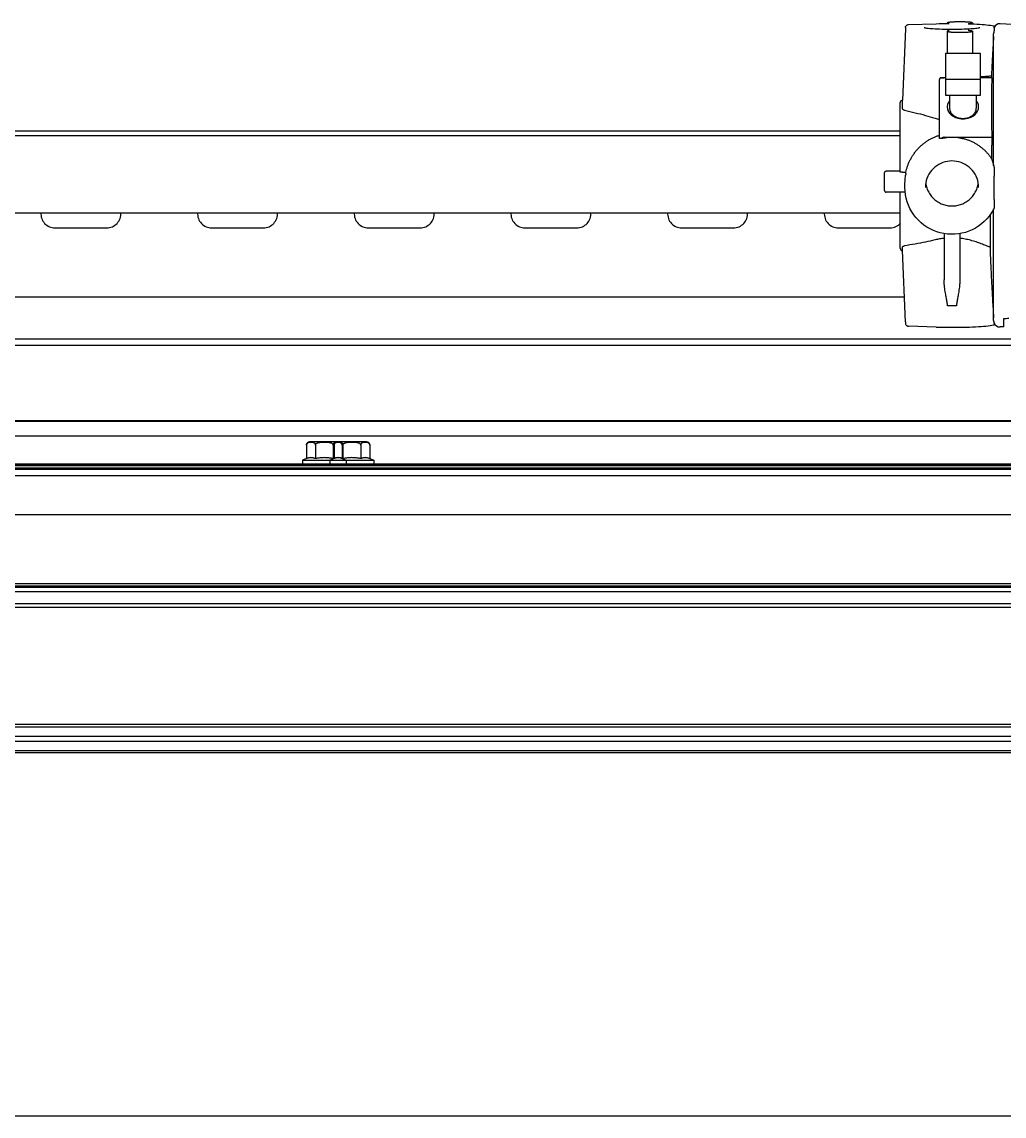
# Model space of a CAD drawing. Header units: millimetres. Extents: x 21899 to 38731, y -5425 to 3612.
# Drawn here: x 32971.6 to 33285, y -3012.4 to -2663.2 of the extents above; entities that cross this region are included whole.
import ezdxf

# ---------------------------------------------------------------- set-up
doc = ezdxf.new("R2010")
doc.units = ezdxf.units.MM

msp = doc.modelspace()

# ---------------------------------------------------------------- linework, layer by layer
at = {"color": 7, "linetype": 'Continuous'}
for p, q in [((33254.50775393899, -2664.022519087785), (33263.35567619599, -2663.739064892785)), ((33266.39299339899, -2663.673385115786), (33267.40480433199, -2663.664394069792)), ((33266.896347555, -2663.498855008782), (33266.896347555, -2663.668912263785)), ((33267.40480684799, -2663.664462957788), (33267.45089610999, -2663.667600160794)), ((33273.557718925, -2663.746841415787), (33273.631052556, -2663.745331708787)), ((33273.63105639199, -2663.745266382788), (33274.539288179, -2663.778575091792)), ((33274.89634755499, -2663.498855008782), (33274.89634755499, -2663.794308662787)), ((33281.70028148499, -2664.43495385779), (33281.90170452099, -2664.481684408785)), ((33281.89363320199, -2664.500753873786), (33281.88802189399, -2664.517135582786)), ((33291.40333867599, -2664.190830026791), (33283.78957173899, -2663.767662277789)), ((33266.896347555, -2666.156310363784), (33266.896347555, -2673.148594817789)), ((33274.89634755499, -2666.156310363784), (33274.89634755499, -2673.148594817789)), ((33281.67858445299, -2709.027495099786), (33281.67858445299, -2667.02797287379)), ((33281.77710286699, -2666.359354920789), (33281.76910833799, -2666.388405638785)), ((33266.39634755499, -2673.148594817789), (33277.39634755499, -2673.148594817789)), ((33266.39634755499, -2686.713381888791), (33266.39634755499, -2673.148594817789)), ((33277.39634755499, -2673.148594817789), (33277.39634755499, -2686.713381888791)), ((33264.396347555, -2700.361223748792), (33264.396347555, -2682.108731409784)), ((33266.39634755499, -2681.058144052784), (33265.89634755499, -2681.058144052784)), ((33277.39634755499, -2681.545843957787), (33266.39634755499, -2681.545843957787)), ((33281.09597148499, -2681.058144052784), (33277.39634755499, -2681.058144052784)), ((33251.896347555, -2711.088535550787), (33251.896347555, -2688.913512414789)), ((33252.64634755499, -2690.901671117785), (33252.64634755499, -2688.163506202787)), ((33277.39634755499, -2686.713381888791), (33266.39634755499, -2686.713381888791)), ((33267.64634755499, -2686.713381888791), (33267.64634755499, -2690.750520897791)), ((33276.14634755499, -2686.713381888791), (33276.14634755499, -2690.750520897791)), ((32729.39634755499, -2699.473097693788), (33251.896347555, -2699.473097693788)), ((32750.39634755499, -2697.913506202787), (33251.896347555, -2697.913506202787)), ((33265.89634755499, -2700.013780000789), (33267.07671713199, -2700.013780000789)), ((33269.71597797899, -2700.013780000789), (33281.10933110399, -2700.013780000789)), ((33281.76910833799, -2709.25379468479), (33281.77710286699, -2709.272653389789)), ((33246.896347555, -2717.021666773786), (33246.896347555, -2711.291528664786)), ((33251.896347555, -2710.791528664786), (33247.39634755499, -2710.791528664786)), ((33252.64634755499, -2711.151328112786), (33253.69940909899, -2711.151328112786)), ((33253.69940909899, -2711.540665103787), (33253.69940909899, -2711.151328112786)), ((33253.39634755499, -2716.025121015789), (33253.39634755499, -2714.571825118788)), ((33253.48107536799, -2717.521666773786), (33247.39634755499, -2717.521666773786)), ((33251.896347555, -2735.413499990786), (33251.896347555, -2717.521666773786)), ((32729.39634755499, -2724.082985407784), (33251.896347555, -2724.082985407784)), ((33281.67858445299, -2758.456417730786), (33281.67858445299, -2722.968155001787)), ((33280.52944445599, -2724.798107478791), (33280.52944445599, -2735.139509438786)), ((32982.14634755499, -2728.913506202787), (32998.64634755499, -2728.913506202787)), ((33032.14634755499, -2728.913506202787), (33048.64634755499, -2728.913506202787)), ((33082.14634755499, -2728.913506202787), (33098.64634755499, -2728.913506202787)), ((33132.14634755499, -2728.913506202787), (33148.64634755499, -2728.913506202787)), ((33182.14634755499, -2728.913506202787), (33198.64634755499, -2728.913506202787)), ((33232.14634755499, -2728.913506202787), (33248.64634755499, -2728.913506202787)), ((33265.89634755499, -2730.764107299789), (33265.89634755499, -2745.533769809788)), ((33270.89634755499, -2730.756663663788), (33270.89634755499, -2745.533771649783)), ((33252.64634755499, -2736.163506202787), (33252.64634755499, -2734.974725081784)), ((33253.51090117199, -2758.911609725788), (33252.64634755499, -2736.163506202787)), ((32750.39634755499, -2750.913506202787), (33253.20684755499, -2750.913506202787)), ((33269.396347555, -2753.769291609789), (33267.39634755499, -2753.769291609789)), ((33253.51090117199, -2758.911609725788), (33253.52452082999, -2759.15553382379)), ((33253.52452082999, -2759.15553382379), (33253.54408868699, -2759.39766631579)), ((33281.76910833799, -2759.067161155786), (33281.77710286699, -2759.093453079791)), ((33284.89634755499, -2760.49782876779), (33284.89634755499, -2757.856332970792)), ((33263.32375342799, -2760.587037394786), (33254.50775393899, -2760.30449331779)), ((33284.89634755499, -2760.497836315788), (33283.78957173899, -2760.559350127785)), ((33288.02985837199, -2764.467433996791), (32750.39634755499, -2764.467433996791)), ((34090.396347555, -2766.467433996784), (32750.39634755499, -2766.467433996784)), ((34140.85703568929, -2790.560327215584), (31376.59680547215, -2790.560327215584)), ((34087.08316410074, -2790.560327215584), (31418.08316410074, -2790.560327215584)), ((34100.396347555, -2795.438161229789), (31383.39634755499, -2795.438161229789)), ((33072.78316410075, -2797.267433996783), (33063.38316410074, -2797.267433996783)), ((33081.60071293979, -2797.267433996787), (33072.2007129398, -2797.267433996787)), ((33062.38316410074, -2798.267433778286), (33062.38316410074, -2802.563473838685)), ((33065.23316410075, -2798.267433721585), (33065.23316410075, -2802.563473838685)), ((33070.93316410074, -2798.267433783984), (33070.93316410074, -2802.563473838685)), ((33071.2007129398, -2798.267433778286), (33071.2007129398, -2802.563473838685)), ((33073.78316410075, -2798.267433778286), (33073.78316410075, -2802.563473838685)), ((33074.05071293979, -2798.267433721585), (33074.05071293979, -2802.563473838685)), ((33079.75071293979, -2798.267433783984), (33079.75071293979, -2802.563473838685)), ((33082.60071293979, -2798.267433778286), (33082.60071293979, -2802.563473838685)), ((31300.39634755499, -2804.63933658779), (34182.39634755499, -2804.63933658779)), ((31376.59680547215, -2804.267433996787), (34140.85703568929, -2804.267433996787)), ((31418.08316410074, -2804.267433996783), (34087.08316410074, -2804.267433996783)), ((33062.38316410074, -2802.563473838685), (33061.08316410074, -2803.067433996786)), ((33061.08316410074, -2803.067433996786), (33061.08316410074, -2804.267433996783)), ((33061.08316410074, -2803.067433996786), (33075.08316410074, -2803.067433996786)), ((33071.2007129398, -2802.563473838685), (33069.90071293979, -2803.067433996786)), ((33069.90071293979, -2803.067433996786), (33069.90071293979, -2804.267433996787)), ((33069.90071293979, -2803.067433996786), (33083.90071293979, -2803.067433996786)), ((33073.78316410075, -2802.563473838685), (33075.08316410074, -2803.067433996786)), ((33075.08316410074, -2803.067433996786), (33075.08316410074, -2804.267433996783)), ((33082.60071293979, -2802.563473838685), (33083.90071293979, -2803.067433996786)), ((33083.90071293979, -2803.067433996786), (33083.90071293979, -2804.267433996787)), ((31376.59680547215, -2805.967433996788), (34140.85703568929, -2805.967433996788)), ((31418.08316410074, -2805.967433996784), (34087.08316410074, -2805.967433996784)), ((34087.08316410074, -2820.467433996788), (32907.43371297007, -2820.467433996788)), ((34123.68495490819, -2820.467433996788), (32916.25126180913, -2820.467433996788)), ((31376.59680547215, -2849.967433996788), (34123.68495490819, -2849.967433996788)), ((31418.08316410074, -2849.967433996784), (34087.08316410074, -2849.967433996784))]:
    msp.add_line(p, q, dxfattribs=at)
at = {"color": 9, "linetype": 'Continuous'}
for p, q in [((34140.85703568929, -2790.688754802786), (31376.59680547215, -2790.688754802786)), ((34087.08316410074, -2790.688754802786), (31418.08316410074, -2790.688754802786)), ((31376.59680547215, -2804.767433996787), (34140.85703568929, -2804.767433996787)), ((31376.59680547215, -2805.467433996788), (34140.85703568929, -2805.467433996788)), ((31376.59680547215, -2807.967433996788), (34140.85703568929, -2807.967433996788)), ((31418.08316410074, -2804.767433996783), (34087.08316410074, -2804.767433996783)), ((31418.08316410074, -2805.467433996784), (34087.08316410074, -2805.467433996784)), ((31418.08316410074, -2807.967433996784), (34087.08316410074, -2807.967433996784)), ((34123.68495490819, -2842.553220434385), (31376.59680547215, -2842.553220434385)), ((34087.08316410074, -2842.553220434382), (31418.08316410074, -2842.553220434382)), ((34123.68495490819, -2843.260327215585), (31376.59680547215, -2843.260327215585)), ((31376.59680547215, -2843.581647559085), (34123.68495490819, -2843.581647559085)), ((31376.59680547215, -2844.995861121488), (34123.68495490819, -2844.995861121488)), ((34087.08316410074, -2843.260327215581), (31418.08316410074, -2843.260327215581)), ((31418.08316410074, -2843.581647559082), (34087.08316410074, -2843.581647559082)), ((31418.08316410074, -2844.995861121484), (34087.08316410074, -2844.995861121484)), ((31376.59680547215, -2848.867433996786), (34123.68495490819, -2848.867433996786)), ((31418.08316410074, -2848.867433996782), (34087.08316410074, -2848.867433996782)), ((34122.89634755499, -2887.445468203687), (31376.59680547215, -2887.445468203687)), ((31376.59680547215, -2888.221925338987), (34122.89634755499, -2888.221925338983)), ((34087.08316410074, -2887.445468203687), (31418.08316410074, -2887.445468203687)), ((31418.08316410074, -2888.221925338983), (34087.08316410074, -2888.221925338983)), ((31376.59680547215, -2891.190976861386), (34122.89634755499, -2891.190976861382)), ((31418.08316410074, -2891.190976861382), (34087.08316410074, -2891.190976861382)), ((31376.59680547215, -2892.743891132084), (34122.89634755499, -2892.743891132084)), ((31418.08316410074, -2892.743891132084), (34087.08316410074, -2892.743891132084)), ((31376.59680547215, -2895.712942654487), (34122.89634755499, -2895.712942654487)), ((34122.89634755499, -2896.489399789787), (31376.59680547215, -2896.489399789787)), ((31418.08316410074, -2895.712942654483), (34087.08316410074, -2895.712942654483)), ((34087.08316410074, -2896.489399789787), (31418.08316410074, -2896.489399789787)), ((34122.89634755499, -3012.445468203689), (31376.59680547215, -3012.445468203687))]:
    msp.add_line(p, q, dxfattribs=at)
at = {"color": 7, "linetype": 'Continuous'}
for points in [[(33253.54408875699, -2664.929346004787), (33253.524522664, -2665.17145278679), (33253.51090220499, -2665.415380142784), (33252.64634755499, -2688.163506202787)], [(33253.544088731, -2664.92934554579), (33253.56809256999, -2664.785762615787), (33253.61272773899, -2664.647089863787), (33253.67728351899, -2664.515953940785), (33253.76072866799, -2664.395053852788), (33253.86154870399, -2664.287163423791), (33253.97782686599, -2664.194841259787), (33254.10713961299, -2664.120442456793), (33254.24683275599, -2664.065879300791), (33254.39350399199, -2664.032763058787), (33254.50772509699, -2664.022520015789)], [(33263.35567619599, -2663.739064892785), (33264.32665811199, -2663.71138218279), (33265.351577389, -2663.689150524786), (33266.39299339899, -2663.673385115786)], [(33274.539288179, -2663.778575091792), (33275.45646820199, -2663.818989987785), (33276.33764032399, -2663.865014746787), (33277.17854421499, -2663.916485357791), (33277.97526829699, -2663.973247932789), (33278.72434154799, -2664.035184195791), (33279.42287566299, -2664.10225819779), (33280.068813846, -2664.174609495787), (33280.66143240199, -2664.252760625788), (33281.202549097, -2664.338156549786), (33281.70028148499, -2664.43495385779)], [(33268.39634755499, -2665.613060502788), (33267.58414890099, -2665.610146317786), (33266.778339146, -2665.601429756784), (33265.98528336599, -2665.586989367783), (33265.21126885299, -2665.56695713979), (33264.46248738899, -2665.541520796791), (33263.745004064, -2665.510927586782), (33263.06472504599, -2665.475490267791), (33262.427410087, -2665.435599593789), (33261.83868469099, -2665.391745828792), (33261.30403437399, -2665.34455344279), (33260.82889539399, -2665.294850872788), (33260.41868554599, -2665.243788967791), (33260.09032317899, -2665.194940073789), (33259.85068422199, -2665.15238501179), (33259.68107250299, -2665.116570401786), (33259.56708045599, -2665.087980208789), (33259.49831270299, -2665.067477395789), (33259.48241246199, -2665.062083966792)], [(33277.32889806599, -2665.055086278788), (33277.32776346999, -2665.055557029789), (33277.30139407399, -2665.065143929789), (33277.23563231799, -2665.085197457784), (33277.12261166899, -2665.114012808788), (33276.95151234199, -2665.150529937791), (33276.70726299699, -2665.194140493792), (33276.37238173799, -2665.244010747791), (33275.96228269699, -2665.295023903791), (33275.48726411599, -2665.344687627783), (33274.95275084899, -2665.391847993787), (33274.364177549, -2665.435675278788), (33273.72702143199, -2665.475544520787), (33273.04690245599, -2665.510964849791), (33272.32957647299, -2665.541544922789), (33271.58094587099, -2665.566971485789), (33270.80707259499, -2665.58699682879), (33270.014145671, -2665.60143280279), (33269.20844975599, -2665.610147011788), (33268.39634755499, -2665.613060502788)], [(33268.39634755499, -2707.557936312785), (33267.655739471, -2707.590137758789), (33266.92075724599, -2707.686498451783), (33266.19697694799, -2707.846291268792), (33265.48991333499, -2708.068303592789), (33264.80493274199, -2708.350856342784), (33264.14724797899, -2708.691807628786), (33263.52187137699, -2709.088567079789), (33262.93354610099, -2709.538136828787), (33262.38678216099, -2710.037080779783), (33261.88571026699, -2710.581643180785), (33261.43418623899, -2711.167648316792), (33261.03563250499, -2711.790667086783), (33260.69310389899, -2712.445940748783), (33260.409211711, -2713.128487265787), (33260.18612420099, -2713.833110639784), (33260.025548775, -2714.554431813785), (33259.92870942999, -2715.286966467787), (33259.89634755499, -2716.025121015789)], [(33276.896347555, -2716.025121015789), (33276.86398326799, -2715.286939006788), (33276.76713827399, -2714.554386278791), (33276.60655615899, -2713.83305581879), (33276.383462839, -2713.128431009785), (33276.09956731, -2712.445889702789), (33275.75703892699, -2711.790626242788), (33275.35848947099, -2711.167620723785), (33274.90697370099, -2710.58162995479), (33274.40591338499, -2710.037081212789), (33273.859163202, -2709.538148686794), (33273.270852323, -2709.088587014785), (33272.64548892599, -2708.691831658785), (33271.98781425499, -2708.350880437787), (33271.30283870599, -2708.06832422779), (33270.595773471, -2707.846306026791), (33269.871983693, -2707.686506498789), (33269.13698322599, -2707.590140162787), (33268.39634755499, -2707.557936312785)], [(33246.896347555, -2711.291528664786), (33246.90383893999, -2711.205300688789), (33246.92470922099, -2711.125524803787), (33246.95723324199, -2711.052408151789), (33247.00011360699, -2710.986571850788), (33247.05090017099, -2710.930050995785), (33247.11610702299, -2710.877445044784), (33247.18289395999, -2710.839380942789), (33247.25872011, -2710.810843022789), (33247.34307783999, -2710.794374424784), (33247.39634755499, -2710.791528664786)], [(33246.896347555, -2717.021666773786), (33246.90369011699, -2717.107040357785), (33246.92555675899, -2717.190059249793), (33246.96146468299, -2717.268399194787), (33247.01064408999, -2717.339837855785), (33247.07187177599, -2717.402081637791), (33247.14351415, -2717.453031200786), (33247.22351484899, -2717.490845690789), (33247.309342154, -2717.514038645788), (33247.39634755499, -2717.521666773786)], [(33281.77775251, -2722.781029658787), (33281.53744712799, -2723.234474332787), (33280.93723548699, -2724.228179983789), (33280.26153635599, -2725.172535018786), (33279.51440527399, -2726.061860579788), (33278.700353058, -2726.890780566786), (33277.82424412699, -2727.654332683787), (33276.89138428799, -2728.347885008787), (33275.90735930899, -2728.967279478786), (33274.87810992399, -2729.50877038279), (33273.80982751599, -2729.96909703679), (33272.70893796199, -2730.345486289787), (33271.58208539999, -2730.635664215786), (33270.43603801399, -2730.837885957788), (33269.27771421899, -2730.950929241788), (33268.11408433299, -2730.974114209786), (33266.95215678399, -2730.907301578789), (33265.79893434399, -2730.75089561879), (33264.66135929999, -2730.505840398788), (33263.54627838999, -2730.173613258785), (33262.46042055399, -2729.756223570783), (33261.41029854599, -2729.256178691789), (33260.40226444999, -2728.676509027786), (33259.44235535399, -2728.020692735789), (33258.53636483699, -2727.292693518788), (33257.68973658999, -2726.496893719786), (33256.90755636399, -2725.638079887789), (33256.194543269, -2724.721442715791), (33255.55496138, -2723.752471550792), (33254.99267810799, -2722.737034623789), (33254.511053362, -2721.681210329787), (33254.112990232, -2720.59136911679), (33253.800877526, -2719.474061628784), (33253.576589693, -2718.33600407879), (33253.44147609, -2717.184050723788), (33253.39634755499, -2716.025121015789)], [(33253.54408872899, -2759.397666827785), (33253.56809252299, -2759.541249598793), (33253.61272767299, -2759.679922378791), (33253.67728344099, -2759.811058331792), (33253.760728585, -2759.931958448791), (33253.86154862099, -2760.039848905786), (33253.97782679099, -2760.13217109479), (33254.10713955099, -2760.20656991879), (33254.24683271199, -2760.261133091788), (33254.39350396999, -2760.294249343789), (33254.50772509699, -2760.304492389792)], [(33263.32375342799, -2760.587037394786), (33264.35720836499, -2760.616392701786), (33265.41385387599, -2760.638994672789), (33266.48763738299, -2760.654729578791), (33267.57239918599, -2760.663517317787), (33268.66189805899, -2760.665312746789), (33269.74985861399, -2760.660106738791), (33270.83001865399, -2760.647926349784), (33271.89616746099, -2760.62883432679), (33272.942199659, -2760.602927618786), (33273.96216072599, -2760.57033487379), (33274.95029211699, -2760.531212702788), (33275.90107329699, -2760.485740451792), (33276.80932386, -2760.43410908479), (33277.67024259199, -2760.37650748779), (33278.479504526, -2760.313097463784), (33279.23344668299, -2760.243964054784), (33279.929334252, -2760.16901897979), (33280.56584180199, -2760.08779162379), (33281.14438633799, -2759.998861139788), (33281.67322493899, -2759.897939743789), (33281.90170743999, -2759.845326826786)]]:
    msp.add_lwpolyline(points, dxfattribs=at)
at = {"color": 2, "linetype": 'Continuous'}
for points in [[(33267.64562461199, -2688.256261598786), (33267.24019657899, -2688.87505414479), (33266.98446382999, -2689.552635614791), (33266.89637024299, -2690.254565905789), (33266.97892238899, -2690.956888625786), (33267.22930282299, -2691.635633990789), (33267.64562473999, -2692.275866992788)], [(33276.14707049899, -2692.275866835787), (33276.55249853199, -2691.657074289791), (33276.80823128099, -2690.97949281979), (33276.89632486799, -2690.277562528785), (33276.81377272199, -2689.575239808788), (33276.56339228799, -2688.896494443792), (33276.14707037099, -2688.256261441786)], [(33267.64562461199, -2692.275866835787), (33268.14421142299, -2692.78887681079), (33268.76146544099, -2693.239599722789), (33269.45496236099, -2693.597057067791), (33270.23328681799, -2693.865673725786), (33271.04294402299, -2694.026987483785), (33271.896347355, -2694.08299564379)], [(33271.896347555, -2694.08299564379), (33272.730191289, -2694.029543477789), (33273.55715321499, -2693.866280422788), (33274.32039565699, -2693.604427663786), (33275.029366612, -2693.240743787786), (33275.635338008, -2692.800225042783), (33276.14707039299, -2692.275866965787)]]:
    msp.add_lwpolyline(points, dxfattribs=at)
at = {"color": 7, "linetype": 'Continuous'}
for centre, radius, start, end in [((33283.67858445299, -2665.764580358789), 2, 86.81881427445902, 156.1855683570263), ((33252.64634755499, -2688.913506202787), 0.75, 90, 180), ((32982.14634755499, -2724.413506202787), 4.5, 175.7151991233547, 270), ((32998.64634755499, -2724.413506202787), 4.5, 270, 4.28480087664532), ((33032.14634755499, -2724.413506202787), 4.5, 175.7151991233547, 270), ((33048.64634755499, -2724.413506202787), 4.5, 270, 4.28480087664532), ((33082.14634755499, -2724.413506202787), 4.5, 175.7151991233547, 270), ((33098.64634755499, -2724.413506202787), 4.5, 270, 4.28480087664532), ((33132.14634755499, -2724.413506202787), 4.5, 175.7151991233547, 270), ((33148.64634755499, -2724.413506202787), 4.5, 270, 4.28480087664532), ((33182.14634755499, -2724.413506202787), 4.5, 175.7151991233547, 270), ((33198.64634755499, -2724.413506202787), 4.5, 270, 4.28480087664532), ((33232.14634755499, -2724.413506202787), 4.5, 175.7151991233547, 270), ((33248.64634755499, -2724.413506202787), 4.5, 270, 318.285556836009), ((33252.64634755499, -2735.413506202787), 0.75, 180, 270), ((33283.67858445299, -2758.562432046792), 2, 198.7216742322685, 273.181185725541), ((33063.38316410074, -2798.267433996783), 1, 90, 180), ((33072.2007129398, -2798.267433996787), 1, 90, 180), ((33072.78316410075, -2798.267433996783), 1, 0, 90), ((33081.60071293979, -2798.267433996787), 1, 0, 90)]:
    msp.add_arc(centre, radius, start, end, dxfattribs=at)
for points, start_tangent, end_tangent in [([(33274.89571445799, -2663.49877991179), (33274.89573065299, -2663.493021197786), (33274.86507905, -2663.457401226793), (33274.78856058799, -2663.422260342786), (33274.66705960799, -2663.388004670787), (33274.50198031999, -2663.355030105786), (33274.29523056899, -2663.323717736786), (33274.04919978799, -2663.294429441785), (33273.766731383, -2663.267503705787), (33273.45108987099, -2663.243251709786), (33273.10592315, -2663.221953734786), (33272.73522033899, -2663.203855921785), (33272.34326567999, -2663.189167424784), (33271.93458901499, -2663.178057997788), (33271.513913444, -2663.170656031785), (33271.08610073099, -2663.167047069788), (33270.65609512199, -2663.167272816785), (33270.228866201, -2663.171330661784), (33269.80935145699, -2663.179173707789), (33269.40239921799, -2663.190711307785), (33269.01271262499, -2663.205810119785), (33268.64479527599, -2663.224295645787), (33268.30289917199, -2663.245954244785), (33267.990975582, -2663.270535605787), (33267.71262937499, -2663.297755640788), (33267.47107736499, -2663.32729976679), (33267.26911112599, -2663.358826541787), (33267.10906474099, -2663.391971607789), (33266.99278781999, -2663.426351910786), (33266.92162412799, -2663.461570115791), (33266.89639605499, -2663.497219207786), (33266.89640562999, -2663.498849868784)], (0.083370773, 0.7631283380999998), (0.03070086000000001, -0.7359548829999998)), ([(33266.89640562999, -2663.498849868784), (33266.917395118, -2663.532887193791), (33266.98437858299, -2663.568161860787), (33267.09657226999, -2663.602635538789), (33267.25267950099, -2663.635909819788), (33267.40535456599, -2663.660996448789)], (0.002075695099999999, -0.04975814759999997), (0.05411233640000002, -0.008076245300000003)), ([(33267.40535456599, -2663.660996448789), (33267.450897501, -2663.667600383787)], (0.0045519161, -0.0006793717000000001), (0.00455644, -0.0006416119999999997)), ([(33273.55771494399, -2663.746841743787), (33273.63072750899, -2663.741304177785)], (0.0073021758, 0.0005404579), (0.0073002669, 0.0005674694999999999)), ([(33273.63072750899, -2663.741304177785), (33273.86284793499, -2663.721687487787), (33274.13371587799, -2663.693957922786), (33274.36719662599, -2663.663971617783), (33274.56057748999, -2663.632075566786), (33274.71161059499, -2663.598639878788), (33274.81855044799, -2663.564050971787), (33274.88016114399, -2663.528708592787), (33274.89571445799, -2663.49877991179)], (0.1303564368, 0.0101329584), (0.0134731099, 0.1233251365)), ([(33281.85098393499, -2664.958751986787), (33281.84402919799, -2664.82758357379), (33281.85359155399, -2664.674662574786)], (-0.003106779399999999, 0.02831590069999999), (0.003678644, 0.02826011260000001)), ([(33281.88802171799, -2665.138028994794), (33281.85421034999, -2664.985176085787), (33281.85098393499, -2664.958751986787)], (-0.0056277289, 0.0174271787), (-0.001999476500000001, 0.01822368770000001)), ([(33281.85359155399, -2664.674662574786), (33281.85420971099, -2664.669994052792), (33281.88802167999, -2664.517136548786)], (0.0020846716, 0.0160148833), (0.0049553825, 0.0153451483)), ([(33281.85381761599, -2664.674682468789), (33281.856757751, -2664.662527498784), (33281.86753467599, -2664.61898922179), (33281.87774940799, -2664.579344138789)], (0.0022770029, 0.009540754100000002), (0.002554286399999999, 0.0078176266)), ([(33281.87774940799, -2664.579344138789), (33281.88685102799, -2664.544791921786), (33281.88908256599, -2664.515132721785)], (0.0015239736, 0.0046642603), (-0.0008690135999999998, 0.0003562969000000001)), ([(33266.89640562999, -2666.156315503789), (33266.89639605499, -2666.157946163783), (33266.92162412799, -2666.193595256789), (33266.99278781999, -2666.228813461787), (33267.10906474099, -2666.263193763787), (33267.26911112599, -2666.296338830785), (33267.47107736499, -2666.327865604786), (33267.71262937499, -2666.357409730788), (33267.990975582, -2666.384629766786), (33268.30289917199, -2666.409211127788), (33268.64479527599, -2666.430869726786), (33269.01271262499, -2666.449355251783), (33269.40239921799, -2666.464454064788), (33269.80935145699, -2666.475991664784), (33270.228866201, -2666.483834710789), (33270.65609512199, -2666.487892555788), (33271.08610073099, -2666.488118302785), (33271.513913444, -2666.484509339783), (33271.93458901499, -2666.477107373788), (33272.34326567999, -2666.465997947789), (33272.73522033899, -2666.451309450787), (33273.10592315, -2666.43321163679), (33273.45108987099, -2666.411913662787), (33273.766731383, -2666.387661666786), (33274.04919978799, -2666.360735930788), (33274.29523056899, -2666.331447635786), (33274.50198031999, -2666.30013526579), (33274.66705960799, -2666.267160701786), (33274.78856058799, -2666.232905029787), (33274.86507905, -2666.197764145787), (33274.89573065299, -2666.162144174787), (33274.89571445799, -2666.15638546079)], (-0.03070086000000001, -0.7359548829999998), (-0.08337077300000002, 0.7631283383000004)), ([(33267.45089749999, -2665.987564988785), (33267.25267950099, -2666.019255551788), (33267.09657226999, -2666.052529833791), (33266.98437858299, -2666.087003511786), (33266.917395118, -2666.122278178789), (33266.89640562999, -2666.156315503789)], (-0.05872255459999999, -0.0082689767), (-0.002250302, -0.0539437903)), ([(33274.89571445799, -2666.15638546079), (33274.88016114399, -2666.126456778782), (33274.81855044799, -2666.091114400793), (33274.71161059499, -2666.056525493792), (33274.56057748999, -2666.023089805787), (33274.36719662599, -2665.991193754789), (33274.13371587799, -2665.961207449787), (33273.86284793499, -2665.933477884786), (33273.55771307399, -2665.908323473786)], (-0.014227655, 0.130231811), (-0.1376928858000001, 0.010191101)), ([(33281.67827072199, -2667.874685805788), (33281.61130744599, -2668.925966115787), (33281.51446926299, -2670.484566790788), (33281.42055881499, -2672.043125720784), (33281.329936389, -2673.595570830783), (33281.24188638799, -2675.154364702788), (33281.153179865, -2676.780638505787), (33281.06080489799, -2678.54100263279), (33280.96465177499, -2680.455716973784)], (-0.08089219780000001, -1.2575384756), (-0.06172115989999998, -1.2586249088)), ([(33281.76910833799, -2666.388405638785), (33281.73031782799, -2666.54980950479), (33281.70294007599, -2666.703892891792), (33281.68613857799, -2666.849971038786), (33281.67897856999, -2666.988188397789), (33281.67858435999, -2667.02848113479)], (-0.0169869378, -0.06255748430000001), (2.889799999999999e-06, -0.06483544459999997)), ([(33281.78523672899, -2666.230718198787), (33281.78117590999, -2666.295943414787), (33281.77710286699, -2666.359354920789)], (-0.0007881915999999999, -0.0128652468), (-0.0008388135000000001, -0.0128620455)), ([(33281.88802189399, -2665.13802978879), (33281.896344546, -2665.17406014279), (33281.90084534599, -2665.217429027785), (33281.90186749499, -2665.266824148786), (33281.89983947099, -2665.321430493788), (33281.89512372699, -2665.381195737786), (33281.88803105999, -2665.44602978579), (33281.879161494, -2665.513773702793), (33281.86920462799, -2665.582456823789), (33281.85866739399, -2665.651351485789), (33281.84793532999, -2665.720129206786), (33281.83726739199, -2665.788923033791), (33281.82680651599, -2665.858411586787), (33281.81658683199, -2665.930086829789), (33281.80680297699, -2666.004779156787), (33281.79804042399, -2666.080573533787), (33281.79074105699, -2666.15618611179), (33281.78523672899, -2666.230718198787)], (0.03384775970000001, -0.1048150971), (-0.006735411100000001, -0.1099386632)), ([(33264.396347555, -2682.108731409784), (33264.40945683299, -2681.833764250792), (33264.44598497499, -2681.584129584788), (33264.50217966599, -2681.359916080788), (33264.57526542299, -2681.159632871788), (33264.66305709099, -2680.98225310079)], (0, 0.1169838888), (0.0578337911, 0.1016881647)), ([(33266.39634437999, -2681.010328868791), (33266.24037200199, -2681.008516955788), (33265.44729709299, -2680.997139407789), (33264.66305709099, -2680.98225310079)], (-0.1733414306, 0.001936714), (-0.1733125928999999, 0.003698557)), ([(33264.66305709099, -2680.98225310079), (33264.78020715899, -2680.999670198786), (33264.90772099199, -2681.014467024792), (33265.04165858899, -2681.026749234787), (33265.179587126, -2681.036730491791), (33265.32126718399, -2681.044682820788), (33265.46490603699, -2681.050699680791), (33265.60913614999, -2681.054884563791), (33265.75363008499, -2681.057344862786), (33265.89634755499, -2681.058144052784)], (0.1219367908, -0.0206856402), (0.1236789257, 0)), ([(33280.96465177499, -2680.455716973784), (33280.39842431599, -2680.522948368789), (33279.78015477499, -2680.586936516784), (33279.112508878, -2680.647405991791), (33278.398387849, -2680.704094173789), (33277.64088835099, -2680.756755422788), (33277.39639214899, -2680.772312573785)], (-0.3554079459999997, -0.04530646409999997), (-0.3575920773000001, -0.022273483)), ([(33280.96465177499, -2680.455716973784), (33280.98913438299, -2680.601327113787), (33281.02000786699, -2680.754943900787), (33281.05626608799, -2680.909551411789), (33281.09597148499, -2681.058144052784)], (0.009275625499999999, -0.06099381269999999), (0.0168070761, -0.05936164259999997)), ([(33281.09597148499, -2681.058144052784), (33281.061332994, -2682.629732337789), (33281.03303552099, -2684.203799100791), (33281.01114634399, -2685.781381033785), (33280.99574200399, -2687.363480892791), (33280.98691009899, -2688.94981769279), (33280.984720179, -2690.538129084789), (33280.989190049, -2692.12605791179), (33281.00028322899, -2693.711138956789), (33281.01791610999, -2695.291442949792), (33281.04200970799, -2696.86780576379), (33281.07249745899, -2698.441437287789), (33281.10933110399, -2700.013780000789)], (-0.04559668550000002, -1.895209493300001), (0.048210877, -1.8951447946)), ([(33267.64134695999, -2688.261545530791), (33267.47878733299, -2688.478181318789), (33267.25146395599, -2688.853272259783), (33267.07859759299, -2689.244926893787), (33266.96221494299, -2689.648553429792), (33266.90368048599, -2690.059419715786), (33266.89635489899, -2690.266064216785)], (-0.1370799397999999, -0.1695712859999999), (0, -0.2181024231)), ([(33276.89634021199, -2690.266064216785), (33276.88901462499, -2690.059419715786), (33276.83048016799, -2689.648553429792), (33276.71409751799, -2689.244926893787), (33276.54123115499, -2688.853272259783), (33276.31390777799, -2688.478181318789), (33276.15134815099, -2688.261545530791)], (0, 0.2181024231), (-0.1370799397999999, 0.1695712859999999)), ([(33253.27247364799, -2691.383958870787), (33253.15954534299, -2691.355278363788), (33253.05222696599, -2691.318453870788), (33252.95362147499, -2691.274235182786), (33252.86558779899, -2691.223244318784), (33252.78962629099, -2691.16594280179), (33252.72842005299, -2691.103940199786), (33252.68342331299, -2691.038463052786), (33252.65569688699, -2690.970462746789), (33252.64634755499, -2690.901994705791)], (-0.0825430097, 0.0176244919), (1.716e-07, 0.08440362060000002)), ([(33253.27247390299, -2691.383958930792), (33256.67457602999, -2692.160236523787), (33259.92010910899, -2692.999942907789), (33262.99574588199, -2693.895140498784)], (0.9823771674999984, -0.2097560832999999), (0.9599963693000001, -0.2957524041999999)), ([(33266.89635489899, -2690.266064216785), (33266.90368048599, -2690.472708718788), (33266.96221494299, -2690.883575003785), (33267.07859759299, -2691.28720153979), (33267.25146395599, -2691.678856174791), (33267.47878733299, -2692.053947114788), (33267.64134695999, -2692.270582903782)], (0, -0.218102423), (0.1370799397999999, -0.1695712859999999)), ([(33267.64134695999, -2692.270582903782), (33267.75790256499, -2692.408076762784), (33268.08553727999, -2692.737093272788), (33268.45785026099, -2693.037139225789), (33268.87047647999, -2693.304696857786), (33269.31857826999, -2693.536629300792), (33269.79690204799, -2693.730217358783), (33270.29983990499, -2693.883191387789), (33270.82149535399, -2693.993757908787), (33271.35575246299, -2694.060620628787), (33271.896347555, -2694.08299564379)], (0.3002691189999999, -0.3714403488), (0.477342474, 0)), ([(33267.64634755499, -2690.750520897791), (33267.67307066299, -2691.113777516783), (33267.75290392899, -2691.472465971792), (33267.88484340199, -2691.822075549784), (33268.067229867, -2692.158209705785), (33268.297769709, -2692.476641357784), (33268.57356375499, -2692.773366044787), (33268.89114373499, -2693.044652278792), (33269.24651589799, -2693.287088480787), (33269.63521122999, -2693.497625872793), (33270.05234166399, -2693.673616826791), (33270.492661542, -2693.812848152784), (33270.95063358599, -2693.913568936792), (33271.420498532, -2693.974512556788), (33271.896347555, -2693.994912610791)], (0, -0.5914735217999998), (0.5909504793, 0)), ([(33271.896347555, -2693.994912610791), (33272.37219657899, -2693.974512556788), (33272.84206152499, -2693.913568936792), (33273.30003356899, -2693.812848152784), (33273.74035344699, -2693.673616826791), (33274.15748388099, -2693.497625872793), (33274.54617921299, -2693.287088480787), (33274.901551376, -2693.044652278792), (33275.21913135599, -2692.773366044787), (33275.49492540199, -2692.476641357784), (33275.72546524399, -2692.158209705785), (33275.90785170899, -2691.822075549784), (33276.03979118199, -2691.472465971792), (33276.11962444799, -2691.113777516783), (33276.14634755499, -2690.750520897791)], (0.5909504793, 0), (0, 0.5914735217999998)), ([(33271.896347555, -2694.08299564379), (33272.43694264799, -2694.060620628787), (33272.971199757, -2693.993757908787), (33273.49285520599, -2693.883191387789), (33273.99579306299, -2693.730217358783), (33274.474116841, -2693.536629300792), (33274.92221863099, -2693.304696857786), (33275.33484485, -2693.037139225789), (33275.70715783099, -2692.737093272788), (33276.03479254599, -2692.408076762784), (33276.15134815099, -2692.270582903782)], (0.477342474, 0), (0.3002691189999999, 0.3714403488)), ([(33276.15134815099, -2692.270582903782), (33276.31390777799, -2692.053947114788), (33276.54123115499, -2691.678856174791), (33276.71409751799, -2691.28720153979), (33276.83048016799, -2690.883575003785), (33276.88901462499, -2690.472708718788), (33276.89634021199, -2690.266064216785)], (0.1370799397999999, 0.1695712859999999), (0, 0.218102423)), ([(33262.99574576299, -2693.89514046279), (33263.698551669, -2694.09823732079), (33264.396347555, -2694.273010469793)], (0.1386602585, -0.0427179791), (0.1413668681, -0.03266346010000001)), ([(33253.69940909899, -2711.151328112786), (33253.92139954799, -2710.209289630782), (33254.20681755999, -2709.268169126788), (33254.55782063299, -2708.330269363791), (33254.97664964799, -2707.39884780079), (33255.46531725899, -2706.478361981784), (33256.02515853899, -2705.574707411792), (33256.65622449299, -2704.695390224786), (33257.35654765399, -2703.849528607783), (33258.12141004999, -2703.047532721788), (33258.94288035899, -2702.300326341787), (33259.80996769499, -2701.618112573788), (33260.70962455499, -2701.00894597779), (33261.62846395799, -2700.477605801783), (33262.554624556, -2700.02523953379), (33263.47913532999, -2699.649875771787), (33264.396347555, -2699.347533827788)], (0.3322410662999998, 1.6390495069), (1.6048817589, 0.4703423776999999)), ([(33265.12349392499, -2700.315978456792), (33264.98486385199, -2700.339113857788), (33264.85317530599, -2700.359672846784), (33264.73153022499, -2700.376585559783), (33264.62286553699, -2700.388703149782), (33264.53155919099, -2700.394662452791), (33264.46027689999, -2700.393173677783), (33264.396347555, -2700.361223748792)], (-0.07296884879999997, -0.01246070439999999), (0, 0.0740251447)), ([(33265.12349392499, -2700.315978456792), (33265.76981727999, -2700.186765735789), (33266.42121065699, -2700.085976983786), (33267.076717132, -2700.013780000789)], (0.1930393971999999, 0.04301009679999999), (0.1970112159, 0.0173394948)), ([(33265.89634755499, -2700.013780000789), (33265.74189815299, -2700.025016192785), (33265.58571590699, -2700.059606356788), (33265.43057190399, -2700.11827932879), (33265.276199687, -2700.20290828679), (33265.12349392499, -2700.315978456792)], (-0.0846750463, 0), (-0.06460475739999998, -0.05473653979999999)), ([(33267.076717132, -2700.013780000789), (33267.95596463299, -2699.962264293785), (33268.836730478, -2699.962264293785), (33269.71597797899, -2700.013780000789)], (0.263210182, 0.0231658465), (0.263210182, -0.0231658465)), ([(33269.71597797899, -2700.013780000789), (33270.755952564, -2700.141929330786), (33271.78440266199, -2700.342121053787), (33272.79631620099, -2700.613378390788), (33273.78675299599, -2700.954376415788), (33274.750880044, -2701.363450326784), (33275.68399278899, -2701.838603212791), (33276.58153806799, -2702.377515797789), (33277.43913631399, -2702.977557760789), (33278.25260291399, -2703.63580057079), (33279.01796861799, -2704.349031775791), (33279.731498892, -2705.113770676786), (33280.38971212899, -2705.926285303789), (33280.98939663199, -2706.782610625787)], (1.3555971347, -0.1193098038), (0.7411507157999996, -1.1413036569)), ([(33281.10933110399, -2700.013780000789), (33281.08020296099, -2701.34939720679), (33281.052749886, -2702.737935671788), (33281.028051765, -2704.135416161787), (33281.00681577499, -2705.498329746793), (33280.98939663199, -2706.782610625787)], (-0.0154335578, -0.6768161923), (-0.0085164417, -0.6769385667)), ([(33280.98939663199, -2706.782610625787), (33281.08115837899, -2707.075316608783), (33281.17693548899, -2707.378153285785), (33281.276429176, -2707.690963057788), (33281.379382046, -2708.013835932792), (33281.48587566299, -2708.348043964792), (33281.59619844399, -2708.695661710788), (33281.678685999, -2708.957191381787)], (0.06789991900000002, -0.2177818779999999), (0.06840839030000002, -0.2176227442999999)), ([(33281.68101156099, -2709.02711370279), (33281.690634944, -2709.068620904787), (33281.70770396599, -2709.111825109789), (33281.73354444199, -2709.172791723789), (33281.76910833799, -2709.25379468479)], (-0.0007914603999999999, -0.0146416514), (0.009630863300000002, -0.0217133601)), ([(33281.77710286699, -2709.272653389789), (33281.78127644599, -2709.293958528791)], (0.0005083637000000002, -0.0021110839), (0.0003404656999999999, -0.0021461811)), ([(33281.78127644599, -2709.293958528791), (33281.78523672899, -2709.32445691879)], (0.0004817301999999998, -0.003036664999999999), (0.0003503057, -0.0030523545)), ([(33281.78523672899, -2709.32445691879), (33281.79073760899, -2709.37183343679), (33281.79803181099, -2709.43519147079), (33281.80678803999, -2709.51402163179), (33281.816565345, -2709.606899253786), (33281.82677903399, -2709.710686830784), (33281.83723351699, -2709.825753754785), (33281.84789517499, -2709.954746636789), (33281.85862168599, -2710.100208057784), (33281.86915499599, -2710.264595571784), (33281.87911079299, -2710.450162971787), (33281.88798343699, -2710.658856411786), (33281.89508549899, -2710.888819514783), (33281.89981599199, -2711.13563323179), (33281.90186361999, -2711.402422104782), (33281.90085984899, -2711.695338958789), (33281.89636293099, -2712.020250385789), (33281.88802189399, -2712.382801260786)], (0.0349231984, -0.3042999022), (-0.008239689899999998, -0.3061864918999999)), ([(33252.64634755499, -2711.151328112786), (33252.54873473699, -2711.150794151787), (33252.452735698, -2711.149200290785), (33252.36005589399, -2711.146574405788), (33252.27219771299, -2711.142958402788), (33252.19063680999, -2711.13841007279), (33252.11678035599, -2711.133003731784), (33252.05195041099, -2711.12683243579), (33251.99725389699, -2711.119997523792), (33251.95366352599, -2711.112614654785), (33251.896347555, -2711.088535550787)], (-0.0756642391, 0), (0, 0.0756642391)), ([(33253.39634907899, -2714.571825118788), (33253.40476204499, -2714.071202061788), (33253.47202149599, -2713.072200332785), (33253.60614809799, -2712.080460722786)], (0, 0.2503138436), (0.041851456, 0.2467412945999999)), ([(33253.69940909899, -2711.540665103787), (33253.69451911699, -2711.577362941784), (33253.68855039299, -2711.612896382789), (33253.680525683, -2711.65862317879), (33253.670568124, -2711.71432986879), (33253.65909945699, -2711.778200120783), (33253.646612663, -2711.848044520784), (33253.63332002599, -2711.923180858788), (33253.619657583, -2712.001565941786), (33253.60614809799, -2712.080460722786)], (0, -0.0547825282), (-0.009161185799999999, -0.0540110921)), ([(33281.88802161899, -2719.833519683789), (33281.86957253199, -2719.025907218786), (33281.85578382699, -2718.134357557787), (33281.84716406199, -2717.171709777789), (33281.84403845699, -2716.166330586786), (33281.84658835099, -2715.146134938792), (33281.85497916299, -2714.149698376788), (33281.86900308699, -2713.220499280791), (33281.88802164399, -2712.382812277787)], (-0.02004505149999999, 0.7448731735999999), (0.02004505149999999, 0.7448731735999999)), ([(33259.99407533799, -2714.731494510788), (33260.04107620799, -2715.007186962788), (33260.22082958899, -2715.768811521784), (33260.47033360599, -2716.510658866786), (33260.78745957899, -2717.226399816785), (33261.16950190199, -2717.909927921786), (33261.61320112399, -2718.55541156079), (33262.11477175899, -2719.15734369679), (33262.66993458499, -2719.710588855787), (33263.27395314599, -2720.21042694479), (33263.921674171, -2720.652593521789), (33264.60757153099, -2721.033316178788), (33265.32579339299, -2721.349346721787), (33266.07021214, -2721.597988891788), (33266.834476654, -2721.777121360787), (33267.61206649999, -2721.885215832788), (33268.39634755499, -2721.92135008579)], (0.1827048482999999, -1.1903604937), (1.203868922, 0)), ([(33268.39634755499, -2721.92135008579), (33269.18062861099, -2721.885215832788), (33269.95821845699, -2721.777121360787), (33270.72248297099, -2721.597988891788), (33271.466901718, -2721.349346721787), (33272.18512357999, -2721.033316178788), (33272.87102093999, -2720.652593521789), (33273.51874196499, -2720.21042694479), (33274.12276052599, -2719.710588855787), (33274.67792335199, -2719.15734369679), (33275.17949398699, -2718.55541156079), (33275.62319320899, -2717.909927921786), (33276.00523553199, -2717.226399816785), (33276.32236150499, -2716.510658866786), (33276.57186552199, -2715.768811521784), (33276.75161890299, -2715.007186962788), (33276.79861906299, -2714.731499135787)], (1.2038684543, 0), (0.1827054368000001, 1.1903599299)), ([(33281.88802189399, -2719.833531731792), (33281.89642663399, -2720.198499508793), (33281.90092807499, -2720.525119864791), (33281.90182992599, -2720.819689830789), (33281.89951928799, -2721.088099333787), (33281.89441473399, -2721.332826015789), (33281.887129097, -2721.551789398787), (33281.87827911999, -2721.74636366479), (33281.86838360599, -2721.919005928788), (33281.85792802499, -2722.071226526788), (33281.847277158, -2722.205108929784), (33281.83668450999, -2722.322850056788), (33281.82629946999, -2722.426656084785), (33281.81616448499, -2722.518786628783), (33281.80649660099, -2722.599271854788), (33281.79785948699, -2722.665430722789), (33281.79066860999, -2722.716191013789), (33281.78523672899, -2722.75126185579)], (0.0078629444, -0.2921866461), (-0.04731711189999999, -0.2884370867)), ([(33281.78523672899, -2722.75126185579), (33281.777767386, -2722.781062641787)], (-0.0004964897, -0.003026516999999999), (-0.0014895488, -0.002668525599999999)), ([(33252.64634755499, -2734.974493997792), (33252.65569614399, -2734.928452451788), (33252.68342203999, -2734.882415696784), (33252.72841845599, -2734.837805021789), (33252.78962457, -2734.795314367782), (33252.86558615299, -2734.755837671788), (33252.953620074, -2734.72054514479), (33253.052225935, -2734.689818125787), (33253.15954478999, -2734.664144621785), (33253.27247364799, -2734.644096577789)], (-2.370000000000001e-07, 0.0747369847), (0.07391638909999998, 0.0110446509)), ([(33262.99574588199, -2732.756157494785), (33259.92009013499, -2733.454216838787), (33256.67458126399, -2734.085886029783), (33253.27247358399, -2734.64409658679)], (-0.9625542428999996, -0.2348425999000004), (-0.9799097931000003, -0.1464189699999996)), ([(33265.89634755499, -2732.227534760788), (33265.17964818699, -2732.323679802788), (33264.45755999899, -2732.443902387788), (33263.72939375999, -2732.588192295787), (33262.99574580299, -2732.75615751379)], (-0.2929852262, -0.0345059231), (-0.2866033588999999, -0.06992507530000003)), ([(33280.52944445599, -2735.139509438786), (33279.911473972, -2734.876691328785), (33279.23495082599, -2734.594165002791), (33278.50547966199, -2734.29862786479), (33277.73014353999, -2733.997654756788), (33276.91731973299, -2733.699302660783), (33276.07399977899, -2733.410838524791), (33275.210993423, -2733.140233287786), (33274.34055905399, -2732.894681264786), (33273.47052978299, -2732.678683645785), (33272.60538853299, -2732.49479332979), (33271.74750549899, -2732.344308471782), (33270.89634755499, -2732.227534760788)], (-0.9287519466999999, 0.3970044984000001), (-1.0031129741, 0.1181402202)), ([(33280.52944445599, -2735.139509438786), (33280.59598389799, -2736.90422628679), (33280.67221115399, -2738.804958297793), (33280.75813081599, -2740.819405118791), (33280.85191273199, -2742.88971583079), (33280.950258781, -2744.940258011784), (33281.04936930999, -2746.900961886788), (33281.14532571899, -2748.71214712479), (33281.23654948099, -2750.364370616788), (33281.32617641299, -2751.928870722792), (33281.41777809299, -2753.473689590786), (33281.51248429599, -2755.018781617788), (33281.61014955599, -2756.561758943784), (33281.67825077999, -2757.609791561788)], (0.08217336439999999, -2.2485401589), (0.1474250783999999, -2.245206590199999)), ([(33266.94107130599, -2753.763415211792), (33266.91594152899, -2753.221401759782), (33266.84405387499, -2752.638889541786), (33266.73719360699, -2752.006281617791), (33266.60745661699, -2751.316609056785), (33266.46343213199, -2750.559397874787), (33266.312831822, -2749.724605267789), (33266.16484702399, -2748.802915511793), (33266.03208285199, -2747.785167789787), (33265.934380951, -2746.68308532479), (33265.89634755499, -2745.533769809788)], (0, 0.8308135094999999), (0, 0.8308135094999999)), ([(33270.89634755499, -2745.533769809788), (33270.85841972399, -2746.681423848788), (33270.75986132799, -2747.791868483788), (33270.62562592599, -2748.817951263789), (33270.47648406999, -2749.74419478579), (33270.32534490299, -2750.580321377785), (33270.18149193499, -2751.336184208785), (33270.052552899, -2752.022512478785), (33269.946923934, -2752.650286735787), (33269.87620999899, -2753.227524946788), (33269.85162380499, -2753.763415211792)], (0, -0.8308138356), (0, -0.8308138356)), ([(33267.39634755499, -2753.769291609789), (33267.24276351399, -2753.768636928786), (33267.09019803899, -2753.766669462786), (33266.94107130599, -2753.763415211792)], (-0.0455325833, 0), (-0.04551665990000001, 0.0012040834)), ([(33269.85162380499, -2753.763415211792), (33269.70249595899, -2753.766669481784), (33269.549941121, -2753.768636846786), (33269.396347555, -2753.769291609789)], (-0.04551665990000001, -0.0012040834), (-0.0455325833, 0)), ([(33281.67858454399, -2758.456203410789), (33281.67897856999, -2758.496368534792), (33281.68613857799, -2758.632316579789), (33281.70294007599, -2758.773047193785), (33281.73031782799, -2758.918348565787), (33281.76910833799, -2759.067161155786)], (-3.001800000000002e-06, -0.06197865820000002), (0.01769663030000001, -0.05938635180000004)), ([(33281.77710286699, -2759.093453079791), (33281.78117568299, -2759.154170983786), (33281.78451666399, -2759.204338043792)], (0.0007466203, -0.0110881451), (0.0007360136000000002, -0.0110888543)), ([(33281.78451666399, -2759.204338043792), (33281.78523672899, -2759.21519461879)], (7.205940000000001e-05, -0.001085654), (7.195340000000001e-05, -0.001085661)), ([(33281.78523672899, -2759.21519461879), (33281.79066904599, -2759.282064058783), (33281.79786028299, -2759.347392103789), (33281.80649753999, -2759.410423717791), (33281.81616525699, -2759.470169646784), (33281.82629975899, -2759.52523714179), (33281.8366842, -2759.576234074784), (33281.847276302, -2759.62418258079), (33281.85380352699, -2759.652283070785)], (0.0029285646, -0.04418730969999999), (0.0102420617, -0.0430820742)), ([(33284.89634755499, -2757.856332970792), (33286.51017179699, -2757.758627030789)], (0.1613825306, 0.009768834400000002), (0.1613823173, 0.009772357500000002)), ([(33281.85098393199, -2759.368260420788), (33281.84402919799, -2759.49942882779), (33281.85358517899, -2759.65230085479)], (-0.003106242799999999, -0.02831099279999999), (0.003676703600000001, -0.02825534959999999)), ([(33281.85380352699, -2759.652283070785), (33281.85792692899, -2759.669313643784), (33281.86838269999, -2759.711366070793), (33281.87827882199, -2759.749691800784), (33281.88712982, -2759.783275113785), (33281.88905283599, -2759.811804469786)], (0.003639724100000008, -0.0153100876), (-0.002420348299999999, -0.0009120975)), ([(33062.45967276595, -2797.887599965086), (33062.49282083494, -2797.818507670485), (33062.57753951535, -2797.689253067985), (33062.68180229895, -2797.579815926985), (33062.80047795005, -2797.492389260982), (33062.93607004605, -2797.422852261685), (33063.09295809244, -2797.369149441483), (33063.27476710585, -2797.330797157085), (33063.38867227464, -2797.315758385785)], (0.3936061789036737, 0.9192791610435045), (0.9942083765307079, 0.1074695493438695)), ([(33063.38867227464, -2797.315758385785), (33063.48219605285, -2797.307203595383), (33063.70306905264, -2797.296863639081), (33063.92122907744, -2797.297038528885), (33064.12806855665, -2797.306747516182), (33064.31867145514, -2797.327309194285), (33064.49365340154, -2797.361393333786), (33064.65468964615, -2797.412424920085), (33064.80033431645, -2797.483033288287), (33064.92784274234, -2797.574017473284), (33065.03541158285, -2797.685028065187), (33065.12147855424, -2797.814731449283), (33065.18431090204, -2797.960653387587), (33065.22190134095, -2798.117993281981), (33065.23316410075, -2798.267433721581)], (0.9942083765323301, 0.1074695493288632), (0, -1)), ([(33065.23316410075, -2798.267433858184), (33065.25370748335, -2798.124665600184), (33065.32085324684, -2797.976243881081), (33065.43358584115, -2797.836699020585), (33065.58886789734, -2797.710763738383), (33065.78325176204, -2797.601300994285), (33066.00725485844, -2797.511875879884), (33066.25108376084, -2797.442589885284), (33066.49775546875, -2797.392748535285), (33066.72992654695, -2797.359204129987), (33066.94299328515, -2797.336940832787), (33067.14221861975, -2797.321797062783), (33067.33321476105, -2797.311317720081), (33067.52126319395, -2797.304076945484), (33067.70838867644, -2797.299330631986), (33067.89541176055, -2797.296639866787), (33068.08316410074, -2797.295764744982)], (0, 1), (1, 0)), ([(33068.08316410074, -2797.295764744982), (33068.37146086435, -2797.297849371384), (33068.65943677085, -2797.304536733182), (33068.94627491504, -2797.317100494585), (33069.23098297765, -2797.337622426983), (33069.51432670535, -2797.369251686587), (33069.80108886065, -2797.417404842783), (33070.08642762784, -2797.488689519882), (33070.34232608504, -2797.582652808784), (33070.55241837614, -2797.694333624882), (33070.71841690784, -2797.822810923486), (33070.83956725265, -2797.966936671082), (33070.91172558545, -2798.121613310284), (33070.93316410074, -2798.267433783984)], (1, 0), (0, -1)), ([(33070.93316410074, -2798.267433856783), (33070.94448592665, -2798.117605318084), (33070.98135577634, -2797.962659902982), (33071.04244367484, -2797.819214582787), (33071.12639285265, -2797.690700373483), (33071.23187886974, -2797.579748800285), (33071.35495580714, -2797.489646801087), (33071.49438614494, -2797.419379563284), (33071.64994725544, -2797.367265246083), (33071.82090092685, -2797.331411773785), (33072.00480530525, -2797.309406769486), (33072.19725591775, -2797.298373622683), (33072.38828747955, -2797.295854240483), (33072.56501639735, -2797.300138015484), (33072.72617787604, -2797.310685216484), (33072.87986150895, -2797.328982505687), (33073.03298133005, -2797.358766363084), (33073.18679483165, -2797.405553841085), (33073.33793653005, -2797.475846642186), (33073.47305820015, -2797.569940133484), (33073.58336913235, -2797.682499602184), (33073.67024833885, -2797.812462998483), (33073.73387627385, -2797.959343328284), (33073.77190402165, -2798.118010914282), (33073.78316410075, -2798.267433778283)], (0, 1), (0, -1)), ([(33071.27722160499, -2797.887599965086), (33071.31036967399, -2797.818507670485), (33071.39508835439, -2797.689253067985), (33071.49935113799, -2797.579815926985), (33071.61802678909, -2797.492389260986), (33071.75361888509, -2797.422852261685), (33071.9105069315, -2797.369149441487), (33072.09231594489, -2797.330797157085), (33072.20622111369, -2797.315758385785)], (0.3936061789036737, 0.9192791610435045), (0.9942083765307079, 0.1074695493438695)), ([(33072.20622111369, -2797.315758385785), (33072.29974489189, -2797.307203595386), (33072.52061789169, -2797.296863639085), (33072.73877791649, -2797.297038528885), (33072.94561739569, -2797.306747516186), (33073.1362202942, -2797.327309194285), (33073.3112022406, -2797.361393333786), (33073.47223848519, -2797.412424920085), (33073.61788315549, -2797.483033288287), (33073.7453915814, -2797.574017473284), (33073.85296042189, -2797.685028065187), (33073.93902739329, -2797.814731449287), (33074.0018597411, -2797.960653387587), (33074.03945017999, -2798.117993281985), (33074.05071293979, -2798.267433721585)], (0.9942083765323301, 0.1074695493288632), (0, -1)), ([(33074.05071293979, -2798.267433858184), (33074.07125632239, -2798.124665600188), (33074.1384020859, -2797.976243881085), (33074.25113468019, -2797.836699020585), (33074.4064167364, -2797.710763738387), (33074.6008006011, -2797.601300994285), (33074.8248036975, -2797.511875879884), (33075.0686325999, -2797.442589885284), (33075.31530430779, -2797.392748535285), (33075.54747538599, -2797.359204129987), (33075.76054212419, -2797.336940832787), (33075.95976745879, -2797.321797062787), (33076.15076360009, -2797.311317720085), (33076.33881203299, -2797.304076945487), (33076.52593751549, -2797.299330631986), (33076.71296059959, -2797.296639866787), (33076.90071293979, -2797.295764744986)], (0, 1), (1, 0)), ([(33076.90071293979, -2797.295764744986), (33077.18900970339, -2797.297849371387), (33077.47698560989, -2797.304536733185), (33077.7638237541, -2797.317100494585), (33078.04853181669, -2797.337622426987), (33078.33187554439, -2797.369251686587), (33078.61863769969, -2797.417404842787), (33078.90397646689, -2797.488689519885), (33079.15987492409, -2797.582652808784), (33079.36996721519, -2797.694333624886), (33079.53596574689, -2797.822810923486), (33079.65711609169, -2797.966936671086), (33079.72927442449, -2798.121613310284), (33079.75071293979, -2798.267433783984)], (1, 0), (0, -1)), ([(33079.75071293979, -2798.267433856787), (33079.76203476569, -2798.117605318088), (33079.7989046154, -2797.962659902985), (33079.8599925139, -2797.819214582787), (33079.94394169169, -2797.690700373487), (33080.04942770879, -2797.579748800285), (33080.17250464619, -2797.489646801087), (33080.311934984, -2797.419379563287), (33080.4674960945, -2797.367265246086), (33080.63844976589, -2797.331411773788), (33080.82235414429, -2797.309406769486), (33081.01480475679, -2797.298373622687), (33081.20583631859, -2797.295854240487), (33081.38256523639, -2797.300138015487), (33081.54372671509, -2797.310685216484), (33081.69741034799, -2797.328982505687), (33081.85053016909, -2797.358766363088), (33082.00434367069, -2797.405553841085), (33082.15548536909, -2797.475846642186), (33082.29060703919, -2797.569940133484), (33082.40091797139, -2797.682499602188), (33082.48779717789, -2797.812462998487), (33082.55142511289, -2797.959343328284), (33082.58945286069, -2798.118010914286), (33082.60071293979, -2798.267433778286)], (0, 1), (0, -1)), ([(33062.38316410074, -2798.267433853785), (33062.39440770654, -2798.118119316083), (33062.40237678174, -2798.072838105183)], (0, 1), (0.1964927434473931, 0.9805052788091032)), ([(33062.40237678174, -2798.072838105183), (33062.41646279144, -2798.012631250584)], (0.1964927437239926, 0.9805052787536728), (0.2590968403878873, 0.9658513484491357)), ([(33062.41646279144, -2798.012631250584), (33062.43118682134, -2797.963174831983), (33062.45967276595, -2797.887599965086)], (0.2590968403346476, 0.9658513484634176), (0.3936061788299673, 0.9192791610750631)), ([(33071.2007129398, -2798.267433853785), (33071.21195654559, -2798.118119316086), (33071.2199256208, -2798.072838105187)], (0, 1), (0.1964927434473931, 0.9805052788091032)), ([(33071.2199256208, -2798.072838105187), (33071.2340116305, -2798.012631250587)], (0.1964927437239926, 0.9805052787536728), (0.2590968403878873, 0.9658513484491357)), ([(33071.2340116305, -2798.012631250587), (33071.2487356604, -2797.963174831986), (33071.27722160499, -2797.887599965086)], (0.2590968403346476, 0.9658513484634176), (0.3936061788299673, 0.9192791610750631)), ([(33065.23316410075, -2802.563473838682), (33064.86829958204, -2802.436489126785), (33064.51381030824, -2802.344106052182), (33064.16140027884, -2802.286932476987), (33063.80816391825, -2802.267433996787), (33063.45492755994, -2802.286932516787), (33063.10251746354, -2802.344106143786), (33062.74802838024, -2802.436489200083), (33062.38316410074, -2802.563473838682)], (-0.9323906733133523, 0.3614521162177279), (-0.9323906733133523, -0.3614521162177279)), ([(33068.08316410074, -2802.267433996787), (33067.37105785524, -2802.287243105582), (33066.66347015175, -2802.345003800883), (33065.95654425904, -2802.437461691583), (33065.23316410075, -2802.563473838682)], (-1, 0), (-0.9817280845391685, -0.1902891694948909)), ([(33070.93316410074, -2802.563473838682), (33070.35059756135, -2802.459656535286), (33069.78195057175, -2802.377580984385), (33069.21730800724, -2802.317291746784), (33068.65146150565, -2802.280073697782), (33068.08316410074, -2802.267433996787)], (-0.9817280845375157, 0.1902891695034186), (-1, 0)), ([(33073.78316410075, -2802.563473838682), (33073.41829958204, -2802.436489126785), (33073.06381030825, -2802.344106052182), (33072.71140027884, -2802.286932476987), (33072.35816391825, -2802.267433996787), (33072.00492755994, -2802.286932516787), (33071.65251746355, -2802.344106143786), (33071.29802838025, -2802.436489200083), (33070.93316410074, -2802.563473838682)], (-0.9323906733133523, 0.3614521162177279), (-0.9323906733133523, -0.3614521162177279)), ([(33074.05071293979, -2802.563473838685), (33073.6858484211, -2802.436489126785), (33073.3313591473, -2802.344106052185), (33072.9789491179, -2802.286932476987), (33072.62571275729, -2802.267433996787), (33072.272476399, -2802.286932516787), (33071.9200663026, -2802.344106143786), (33071.5655772193, -2802.436489200087), (33071.2007129398, -2802.563473838685)], (-0.9323906733133523, 0.3614521162177279), (-0.9323906733133523, -0.3614521162177279)), ([(33076.90071293979, -2802.267433996787), (33076.1886066943, -2802.287243105586), (33075.48101899079, -2802.345003800887), (33074.77409309809, -2802.437461691587), (33074.05071293979, -2802.563473838685)], (-1, 0), (-0.9817280845391685, -0.1902891694948909)), ([(33079.75071293979, -2802.563473838685), (33079.16814640039, -2802.459656535286), (33078.59949941079, -2802.377580984385), (33078.03485684629, -2802.317291746787), (33077.46901034469, -2802.280073697786), (33076.90071293979, -2802.267433996787)], (-0.9817280845375157, 0.1902891695034186), (-1, 0)), ([(33082.60071293979, -2802.563473838685), (33082.23584842109, -2802.436489126785), (33081.88135914729, -2802.344106052185), (33081.52894911789, -2802.286932476987), (33081.17571275729, -2802.267433996787), (33080.82247639899, -2802.286932516787), (33080.47006630259, -2802.344106143786), (33080.11557721929, -2802.436489200087), (33079.75071293979, -2802.563473838685)], (-0.9323906733133523, 0.3614521162177279), (-0.9323906733133523, -0.3614521162177279))]:
    msp.add_spline(points, degree=3, dxfattribs=dict(at, start_tangent=start_tangent, end_tangent=end_tangent))

doc.saveas('drawing.dxf')
